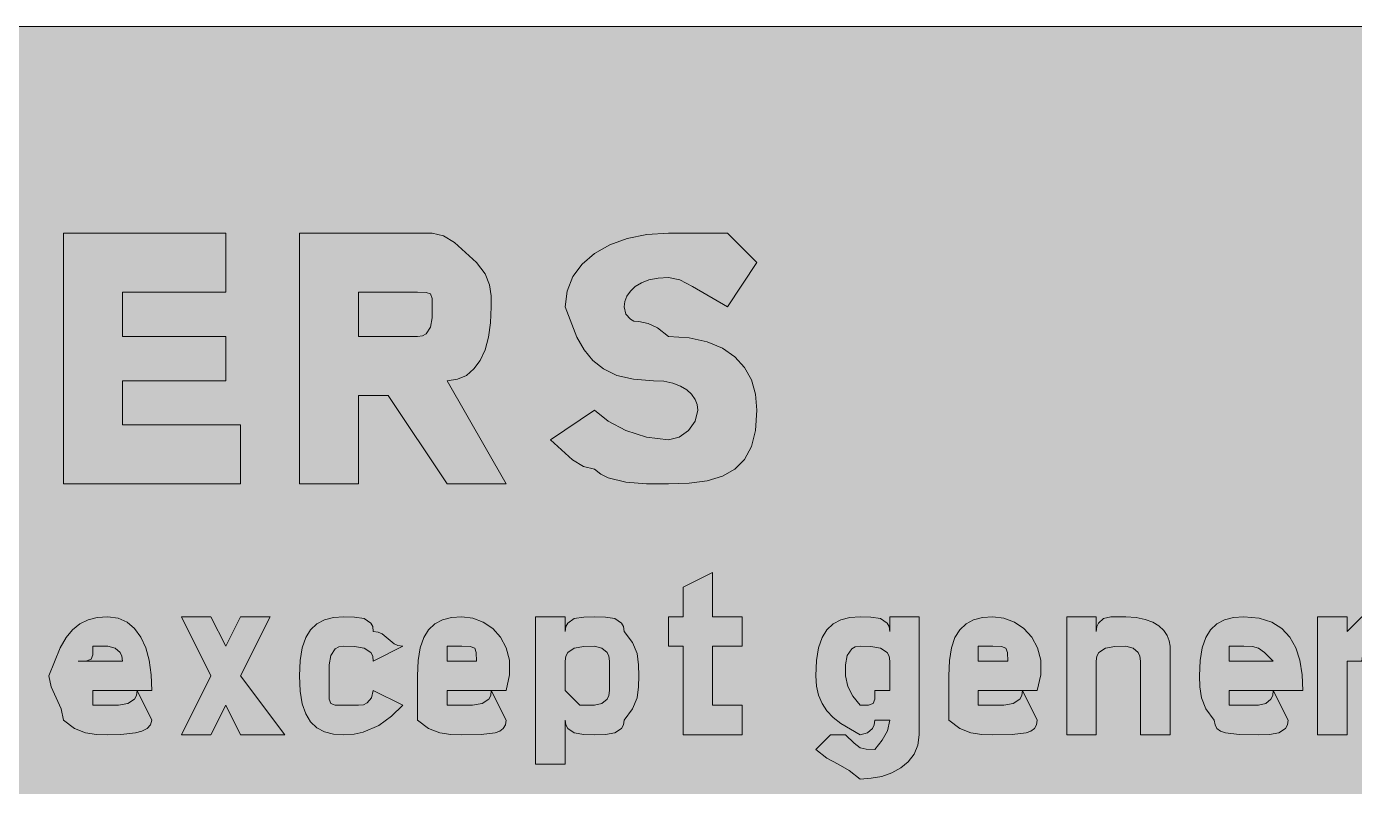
# Model space of a CAD drawing. Header units: metres. Extents: x 9 to 558, y 12 to 260.
# Drawn here: x 345.8 to 453.8, y 198.4 to 260.2 of the extents above; entities that cross this region are included whole.
import ezdxf

# ---------------------------------------------------------------- set-up
doc = ezdxf.new("R2010")
doc.units = ezdxf.units.M
doc.layers.add('FILL_BLACK_000000', color=7, linetype='Continuous', true_color=0x000000)
doc.layers.add('FILL_YELLOW_FFFF00', color=7, linetype='Continuous', true_color=0xffff00)

msp = doc.modelspace()

# ---------------------------------------------------------------- hatches: boundary and pattern name
at = {"layer": 'FILL_BLACK_000000', "true_color": 0x000000}
h = msp.add_hatch(color=7, dxfattribs=at)
h.dxf.hatch_style = 1
h.paths.add_polyline_path([(353.61, 227.76), (363.21, 227.76), (363.21, 222.96), (348.81, 222.96), (348.81, 243.36), (362.01, 243.36), (362.01, 238.56), (353.61, 238.56), (353.61, 234.96), (362.01, 234.96), (362.01, 231.36), (353.61, 231.36), (353.61, 227.76)])
h = msp.add_hatch(color=7, dxfattribs=at)
h.dxf.hatch_style = 1
h.paths.add_polyline_path([(368.01, 222.96), (368.01, 243.36), (378.81, 243.36), (379.71, 243.15), (380.61, 242.61), (382.41, 240.96), (383.1, 240.06), (383.46, 239.16), (383.59, 238.26), (383.61, 237.36), (383.55, 236.07), (383.38, 234.9), (383.1, 233.88), (382.71, 233.01), (382.2, 232.31), (381.58, 231.79), (380.85, 231.47), (380.01, 231.36), (384.81, 222.96), (380.01, 222.96), (375.21, 230.16), (372.81, 230.16), (372.81, 222.96), (368.01, 222.96)])
h.paths.add_polyline_path([(378.01, 235.01), (378.3, 235.17), (378.66, 235.71), (378.79, 236.48), (378.81, 237.36), (378.79, 238.05), (378.66, 238.41), (378.3, 238.54), (377.61, 238.56), (372.81, 238.56), (372.81, 234.96), (377.61, 234.96), (378.01, 235.01)], flags=16)
h = msp.add_hatch(color=7, dxfattribs=at)
h.dxf.hatch_style = 1
h.paths.add_polyline_path([(394.56, 236.76), (394.92, 236.35), (395.21, 236.21), (395.61, 236.16), (396.36, 236.01), (397.13, 235.65), (398.01, 234.96), (399.7, 234.85), (401.16, 234.53), (402.4, 234.01), (403.41, 233.31), (404.2, 232.44), (404.76, 231.42), (405.1, 230.25), (405.21, 228.96), (405.1, 227.32), (404.76, 226), (404.2, 224.95), (403.41, 224.16), (402.4, 223.59), (401.16, 223.22), (399.7, 223.02), (398.01, 222.96), (396.23, 222.98), (394.56, 223.11), (393.12, 223.47), (392.51, 223.76), (392.01, 224.16), (391.11, 224.37), (390.21, 224.91), (388.41, 226.56), (392.01, 228.96), (393.12, 228.08), (394.56, 227.31), (396.23, 226.77), (398.01, 226.56), (398.89, 226.77), (399.66, 227.31), (400.2, 228.08), (400.41, 228.96), (400.35, 229.41), (400.18, 229.84), (399.9, 230.25), (399.51, 230.61), (399, 230.92), (398.38, 231.15), (397.65, 231.31), (396.81, 231.36), (395.17, 231.47), (393.83, 231.79), (392.74, 232.31), (391.86, 233.01), (391.15, 233.88), (390.57, 234.9), (389.61, 237.36), (389.77, 238.65), (390.25, 239.82), (391, 240.84), (392.01, 241.71), (393.24, 242.41), (394.67, 242.93), (396.27, 243.25), (398.01, 243.36), (402.81, 243.36), (405.21, 240.96), (402.81, 237.36), (399.96, 239.01), (398.93, 239.55), (398.01, 239.76), (397.17, 239.71), (396.43, 239.55), (395.82, 239.32), (395.31, 239.01), (394.92, 238.65), (394.63, 238.24), (394.47, 237.81), (394.41, 237.36), (394.56, 236.76)])
h = msp.add_hatch(color=7, dxfattribs=at)
h.dxf.hatch_style = 1
h.paths.add_polyline_path([(404.01, 212.16), (404.01, 209.76), (401.61, 209.76), (401.61, 206.16), (401.61, 204.96), (402.81, 204.96), (404.01, 204.96), (404.01, 202.56), (401.61, 202.56), (399.21, 202.56), (399.21, 204.96), (399.21, 209.76), (398.01, 209.76), (398.01, 212.16), (399.21, 212.16), (399.21, 214.56), (401.61, 215.76), (401.61, 212.16), (404.01, 212.16)])
h = msp.add_hatch(color=7, dxfattribs=at)
h.dxf.hatch_style = 1
h.paths.add_polyline_path([(355.62, 203.07), (355.19, 202.85), (354.66, 202.71), (353.48, 202.58), (352.41, 202.56), (351.51, 202.58), (350.61, 202.71), (349.71, 203.07), (348.81, 203.76), (348.62, 204.66), (348.21, 205.56), (347.8, 206.46), (347.61, 207.36), (348.53, 209.63), (349.02, 210.46), (349.56, 211.11), (350.15, 211.59), (350.82, 211.92), (351.56, 212.1), (352.41, 212.16), (353.25, 212.05), (353.98, 211.73), (354.6, 211.21), (355.11, 210.51), (355.5, 209.64), (355.78, 208.62), (355.95, 207.45), (356.01, 206.16), (354.81, 206.16), (356.01, 203.76), (355.9, 203.36), (355.62, 203.07)])
h.paths.add_polyline_path([(351.21, 206.16), (351.21, 204.96), (352.41, 204.96), (353.29, 204.98), (354.06, 205.11), (354.6, 205.47), (354.76, 205.76), (354.81, 206.16), (351.21, 206.16)], flags=16)
h.paths.add_polyline_path([(353.56, 208.96), (353.42, 209.25), (353.01, 209.61), (352.41, 209.76), (351.21, 209.76), (351.19, 209.07), (351.06, 208.71), (350.7, 208.58), (350.01, 208.56), (353.61, 208.56), (353.56, 208.96)], flags=16)
h = msp.add_hatch(color=7, dxfattribs=at)
h.dxf.hatch_style = 1
h.paths.add_polyline_path([(365.61, 212.16), (363.21, 207.36), (366.81, 202.56), (363.21, 202.56), (362.01, 204.96), (360.81, 202.56), (358.41, 202.56), (360.81, 207.36), (358.41, 212.16), (360.81, 212.16), (362.01, 209.76), (363.21, 212.16), (365.61, 212.16)])
h = msp.add_hatch(color=7, dxfattribs=at)
h.dxf.hatch_style = 1
h.paths.add_polyline_path([(372.49, 212.14), (373.26, 212.01), (373.8, 211.65), (373.96, 211.36), (374.01, 210.96), (374.41, 210.91), (374.72, 210.77), (375.21, 210.36), (375.7, 209.95), (376.01, 209.81), (376.41, 209.76), (374.01, 208.56), (373.96, 208.96), (373.8, 209.25), (373.26, 209.61), (372.49, 209.74), (371.61, 209.76), (371.21, 209.71), (370.92, 209.55), (370.56, 209.01), (370.43, 208.24), (370.41, 207.36), (370.41, 206.16), (370.43, 205.47), (370.56, 205.11), (370.92, 204.98), (371.61, 204.96), (372.81, 204.96), (373.21, 205.01), (373.5, 205.15), (373.86, 205.56), (374.01, 206.16), (376.41, 204.96), (375.49, 204.08), (374.46, 203.31), (373.2, 202.77), (372.46, 202.61), (371.61, 202.56), (370.77, 202.62), (370.03, 202.8), (369.42, 203.13), (368.91, 203.61), (368.52, 204.26), (368.23, 205.09), (368.07, 206.12), (368.01, 207.36), (368.07, 208.6), (368.23, 209.63), (368.52, 210.46), (368.91, 211.11), (369.42, 211.59), (370.03, 211.92), (370.77, 212.1), (371.61, 212.16), (372.49, 212.14)])
h = msp.add_hatch(color=7, dxfattribs=at)
h.dxf.hatch_style = 1
h.paths.add_polyline_path([(384.58, 203.07), (384.3, 202.85), (383.91, 202.71), (382.78, 202.58), (381.21, 202.56), (380.31, 202.58), (379.41, 202.71), (378.51, 203.07), (377.61, 203.76), (377.61, 207.36), (377.67, 208.6), (377.83, 209.63), (378.12, 210.46), (378.51, 211.11), (379.02, 211.59), (379.63, 211.92), (380.37, 212.1), (381.21, 212.16), (382.1, 212.05), (382.95, 211.73), (383.72, 211.21), (384.36, 210.51), (384.83, 209.64), (385.09, 208.62), (385.1, 207.45), (384.81, 206.16), (383.61, 206.16), (384.81, 203.76), (384.75, 203.36), (384.58, 203.07)])
h.paths.add_polyline_path([(380.01, 206.16), (380.01, 204.96), (381.21, 204.96), (382.09, 204.98), (382.86, 205.11), (383.4, 205.47), (383.56, 205.76), (383.61, 206.16), (380.01, 206.16)], flags=16)
h.paths.add_polyline_path([(382.39, 209.25), (382.26, 209.61), (381.9, 209.74), (381.21, 209.76), (380.01, 209.76), (380.01, 208.56), (382.41, 208.56), (382.39, 209.25)], flags=16)
h = msp.add_hatch(color=7, dxfattribs=at)
h.dxf.hatch_style = 1
h.paths.add_polyline_path([(395.46, 205.56), (395.1, 204.66), (394.41, 203.76), (394.36, 203.36), (394.2, 203.07), (393.66, 202.71), (392.89, 202.58), (392.01, 202.56), (391.13, 202.58), (390.36, 202.71), (389.82, 203.07), (389.66, 203.36), (389.61, 203.76), (389.61, 200.16), (387.21, 200.16), (387.21, 212.16), (389.61, 212.16), (389.61, 210.96), (389.66, 211.36), (389.82, 211.65), (390.36, 212.01), (391.13, 212.14), (392.01, 212.16), (392.89, 212.14), (393.66, 212.01), (394.2, 211.65), (394.36, 211.36), (394.41, 210.96), (395.1, 210.06), (395.46, 209.16), (395.59, 208.26), (395.61, 207.36), (395.59, 206.46), (395.46, 205.56)])
h.paths.add_polyline_path([(393.02, 205.47), (393.16, 205.76), (393.21, 206.16), (393.21, 208.56), (393.16, 208.96), (393.02, 209.25), (392.61, 209.61), (392.01, 209.76), (391.13, 209.74), (390.36, 209.61), (389.82, 209.25), (389.66, 208.96), (389.61, 208.56), (389.61, 206.16), (390.81, 204.96), (392.01, 204.96), (392.61, 205.11), (393.02, 205.47)], flags=16)
h = msp.add_hatch(color=7, dxfattribs=at)
h.dxf.hatch_style = 1
h.paths.add_polyline_path([(418, 200.98), (417.52, 200.37), (416.91, 199.86), (416.18, 199.47), (415.37, 199.18), (414.51, 199.02), (413.61, 198.96), (412.71, 199.67), (411.81, 200.16), (410.91, 200.65), (410.01, 201.36), (411.21, 202.56), (412.41, 202.56), (413.12, 201.87), (413.61, 201.51), (414.1, 201.38), (414.81, 201.36), (415.41, 202.11), (415.82, 202.88), (416.01, 203.76), (414.81, 203.76), (414.76, 203.36), (414.62, 203.07), (414.21, 202.71), (413.61, 202.56), (412.03, 203.48), (411.42, 203.97), (410.91, 204.51), (410.52, 205.1), (410.23, 205.77), (410.07, 206.51), (410.01, 207.36), (410.07, 208.6), (410.23, 209.63), (410.52, 210.46), (410.91, 211.11), (411.42, 211.59), (412.03, 211.92), (412.77, 212.1), (413.61, 212.16), (414.49, 212.14), (415.26, 212.01), (415.8, 211.65), (415.96, 211.36), (416.01, 210.96), (416.01, 212.16), (418.41, 212.16), (418.41, 202.56), (418.3, 201.72), (418, 200.98)])
h.paths.add_polyline_path([(415.8, 209.25), (415.26, 209.61), (414.49, 209.74), (413.61, 209.76), (413.21, 209.71), (412.92, 209.55), (412.56, 209.01), (412.43, 208.24), (412.41, 207.36), (412.6, 206.48), (413.01, 205.71), (413.61, 204.96), (414.3, 204.98), (414.66, 205.11), (414.79, 205.47), (414.81, 206.16), (416.01, 206.16), (416.01, 208.56), (415.96, 208.96), (415.8, 209.25)], flags=16)
h = msp.add_hatch(color=7, dxfattribs=at)
h.dxf.hatch_style = 1
h.paths.add_polyline_path([(427.78, 203.07), (427.5, 202.85), (427.11, 202.71), (425.98, 202.58), (424.41, 202.56), (423.51, 202.58), (422.61, 202.71), (421.71, 203.07), (420.81, 203.76), (420.81, 207.36), (420.87, 208.6), (421.03, 209.63), (421.32, 210.46), (421.71, 211.11), (422.22, 211.59), (422.83, 211.92), (423.57, 212.1), (424.41, 212.16), (425.3, 212.05), (426.15, 211.73), (426.92, 211.21), (427.56, 210.51), (428.03, 209.64), (428.29, 208.62), (428.3, 207.45), (428.01, 206.16), (426.81, 206.16), (428.01, 203.76), (427.95, 203.36), (427.78, 203.07)])
h.paths.add_polyline_path([(423.21, 206.16), (423.21, 204.96), (424.41, 204.96), (425.29, 204.98), (426.06, 205.11), (426.6, 205.47), (426.76, 205.76), (426.81, 206.16), (423.21, 206.16)], flags=16)
h.paths.add_polyline_path([(425.61, 208.56), (425.59, 209.25), (425.46, 209.61), (425.1, 209.74), (424.41, 209.76), (423.21, 209.76), (423.21, 208.56), (425.61, 208.56)], flags=16)
h = msp.add_hatch(color=7, dxfattribs=at)
h.dxf.hatch_style = 1
h.paths.add_polyline_path([(436.41, 202.56), (436.41, 208.56), (436.36, 208.96), (436.22, 209.25), (435.81, 209.61), (435.21, 209.76), (434.33, 209.74), (433.56, 209.61), (433.02, 209.25), (432.86, 208.96), (432.81, 208.56), (432.81, 202.56), (430.41, 202.56), (430.41, 212.16), (432.81, 212.16), (432.81, 210.96), (432.86, 211.36), (433, 211.65), (433.41, 212.01), (434.01, 212.16), (435.21, 212.16), (436.05, 212.11), (436.78, 211.95), (437.4, 211.72), (437.91, 211.41), (438.3, 211.05), (438.58, 210.64), (438.75, 210.21), (438.81, 209.76), (438.81, 208.56), (438.81, 202.56), (436.41, 202.56)])
h = msp.add_hatch(color=7, dxfattribs=at)
h.dxf.hatch_style = 1
h.paths.add_polyline_path([(448.2, 203.07), (447.66, 202.71), (446.89, 202.58), (446.01, 202.56), (444.43, 202.58), (443.31, 202.71), (442.92, 202.85), (442.63, 203.07), (442.47, 203.36), (442.41, 203.76), (441.72, 204.66), (441.36, 205.56), (441.23, 206.46), (441.21, 207.36), (441.27, 208.6), (441.43, 209.63), (441.72, 210.46), (442.11, 211.11), (442.62, 211.59), (443.23, 211.92), (443.97, 212.1), (444.81, 212.16), (446.05, 212.05), (447.08, 211.73), (447.91, 211.21), (448.56, 210.51), (449.04, 209.64), (449.37, 208.62), (449.55, 207.45), (449.61, 206.16), (447.21, 206.16), (448.41, 203.76), (448.36, 203.36), (448.2, 203.07)])
h.paths.add_polyline_path([(443.61, 206.16), (443.61, 204.96), (446.01, 204.96), (446.61, 205.11), (447.02, 205.47), (447.16, 205.76), (447.21, 206.16), (443.61, 206.16)], flags=16)
h.paths.add_polyline_path([(446.5, 209.25), (446.01, 209.61), (445.52, 209.74), (444.81, 209.76), (443.61, 209.76), (443.61, 208.56), (447.21, 208.56), (446.5, 209.25)], flags=16)
h = msp.add_hatch(color=7, dxfattribs=at)
h.dxf.hatch_style = 1
h.paths.add_polyline_path([(450.81, 212.16), (453.21, 212.16), (453.21, 210.96), (454.41, 212.16), (456.81, 212.16), (456.81, 209.76), (455.93, 209.74), (455.16, 209.61), (454.62, 209.25), (454.46, 208.96), (454.41, 208.56), (453.21, 208.56), (453.21, 202.56), (450.81, 202.56), (450.81, 212.16)])
at = {"layer": 'FILL_YELLOW_FFFF00', "true_color": 0xffff00}
h = msp.add_hatch(color=7, dxfattribs=at)
h.dxf.hatch_style = 1
h.paths.add_polyline_path([(551.26, 260.11), (552.02, 259.95), (553.41, 259.41), (556.41, 257.76), (556.81, 257.26), (557.1, 256.67), (557.46, 255.36), (557.61, 252.96), (557.61, 18.96), (557.61, 16.56), (557.56, 16.16), (557.42, 15.85), (557.01, 15.36), (556.6, 14.87), (556.46, 14.56), (556.41, 14.16), (553.41, 12.51), (552.02, 11.97), (551.26, 11.81), (550.41, 11.76), (16.41, 11.76), (15.53, 11.78), (14.76, 11.91), (14.22, 12.27), (14.06, 12.56), (14.01, 12.96), (13.13, 12.98), (12.36, 13.11), (11.82, 13.47), (11.66, 13.76), (11.61, 14.16), (10.82, 14.66), (10.22, 15.25), (9.8, 15.89), (9.51, 16.56), (9.25, 17.87), (9.21, 18.96), (9.21, 252.96), (9.21, 255.36), (9.92, 256.24), (10.41, 257.01), (10.9, 257.55), (11.21, 257.71), (11.61, 257.76), (11.66, 258.16), (11.82, 258.47), (12.36, 258.96), (13.13, 259.45), (14.01, 260.16), (16.41, 260.16), (550.41, 260.16), (551.26, 260.11)])

# ---------------------------------------------------------------- linework, layer by layer
at = {"layer": 'FILL_BLACK_000000', "lineweight": 0, "true_color": 0x000000}
for points in [[(353.61, 227.76), (363.21, 227.76), (363.21, 222.96), (348.81, 222.96), (348.81, 243.36), (362.01, 243.36), (362.01, 238.56), (353.61, 238.56), (353.61, 234.96), (362.01, 234.96), (362.01, 231.36), (353.61, 231.36)], [(368.01, 222.96), (368.01, 243.36), (378.81, 243.36), (379.71, 243.15), (380.61, 242.61), (382.41, 240.96), (383.1, 240.06), (383.46, 239.16), (383.59, 238.26), (383.61, 237.36), (383.55, 236.07), (383.38, 234.9), (383.1, 233.88), (382.71, 233.01), (382.2, 232.31), (381.58, 231.79), (380.85, 231.47), (380.01, 231.36), (384.81, 222.96), (380.01, 222.96), (375.21, 230.16), (372.81, 230.16), (372.81, 222.96)], [(394.56, 236.76), (394.92, 236.35), (395.21, 236.21), (395.61, 236.16), (396.36, 236.01), (397.13, 235.65), (398.01, 234.96), (399.7, 234.85), (401.16, 234.53), (402.4, 234.01), (403.41, 233.31), (404.2, 232.44), (404.76, 231.42), (405.1, 230.25), (405.21, 228.96), (405.1, 227.32), (404.76, 226), (404.2, 224.95), (403.41, 224.16), (402.4, 223.59), (401.16, 223.22), (399.7, 223.02), (398.01, 222.96), (396.23, 222.98), (394.56, 223.11), (393.12, 223.47), (392.51, 223.76), (392.01, 224.16), (391.11, 224.37), (390.21, 224.91), (388.41, 226.56), (392.01, 228.96), (393.12, 228.08), (394.56, 227.31), (396.23, 226.77), (398.01, 226.56), (398.89, 226.77), (399.66, 227.31), (400.2, 228.08), (400.41, 228.96), (400.35, 229.41), (400.18, 229.84), (399.9, 230.25), (399.51, 230.61), (399, 230.92), (398.38, 231.15), (397.65, 231.31), (396.81, 231.36), (395.17, 231.47), (393.83, 231.79), (392.74, 232.31), (391.86, 233.01), (391.15, 233.88), (390.57, 234.9), (389.61, 237.36), (389.77, 238.65), (390.25, 239.82), (391, 240.84), (392.01, 241.71), (393.24, 242.41), (394.67, 242.93), (396.27, 243.25), (398.01, 243.36), (402.81, 243.36), (405.21, 240.96), (402.81, 237.36), (399.96, 239.01), (398.93, 239.55), (398.01, 239.76), (397.17, 239.71), (396.43, 239.55), (395.82, 239.32), (395.31, 239.01), (394.92, 238.65), (394.63, 238.24), (394.47, 237.81), (394.41, 237.36)], [(378.01, 235.01), (378.3, 235.17), (378.66, 235.71), (378.79, 236.48), (378.81, 237.36), (378.79, 238.05), (378.66, 238.41), (378.3, 238.54), (377.61, 238.56), (372.81, 238.56), (372.81, 234.96), (377.61, 234.96)], [(404.01, 212.16), (404.01, 209.76), (401.61, 209.76), (401.61, 206.16), (401.61, 204.96), (402.81, 204.96), (404.01, 204.96), (404.01, 202.56), (401.61, 202.56), (399.21, 202.56), (399.21, 204.96), (399.21, 209.76), (398.01, 209.76), (398.01, 212.16), (399.21, 212.16), (399.21, 214.56), (401.61, 215.76), (401.61, 212.16)], [(355.62, 203.07), (355.19, 202.85), (354.66, 202.71), (353.48, 202.58), (352.41, 202.56), (351.51, 202.58), (350.61, 202.71), (349.71, 203.07), (348.81, 203.76), (348.62, 204.66), (348.21, 205.56), (347.8, 206.46), (347.61, 207.36), (348.53, 209.63), (349.02, 210.46), (349.56, 211.11), (350.15, 211.59), (350.82, 211.92), (351.56, 212.1), (352.41, 212.16), (353.25, 212.05), (353.98, 211.73), (354.6, 211.21), (355.11, 210.51), (355.5, 209.64), (355.78, 208.62), (355.95, 207.45), (356.01, 206.16), (354.81, 206.16), (356.01, 203.76), (355.9, 203.36)], [(365.61, 212.16), (363.21, 207.36), (366.81, 202.56), (363.21, 202.56), (362.01, 204.96), (360.81, 202.56), (358.41, 202.56), (360.81, 207.36), (358.41, 212.16), (360.81, 212.16), (362.01, 209.76), (363.21, 212.16)], [(372.49, 212.14), (373.26, 212.01), (373.8, 211.65), (373.96, 211.36), (374.01, 210.96), (374.41, 210.91), (374.72, 210.77), (375.21, 210.36), (375.7, 209.95), (376.01, 209.81), (376.41, 209.76), (374.01, 208.56), (373.96, 208.96), (373.8, 209.25), (373.26, 209.61), (372.49, 209.74), (371.61, 209.76), (371.21, 209.71), (370.92, 209.55), (370.56, 209.01), (370.43, 208.24), (370.41, 207.36), (370.41, 206.16), (370.43, 205.47), (370.56, 205.11), (370.92, 204.98), (371.61, 204.96), (372.81, 204.96), (373.21, 205.01), (373.5, 205.15), (373.86, 205.56), (374.01, 206.16), (376.41, 204.96), (375.49, 204.08), (374.46, 203.31), (373.2, 202.77), (372.46, 202.61), (371.61, 202.56), (370.77, 202.62), (370.03, 202.8), (369.42, 203.13), (368.91, 203.61), (368.52, 204.26), (368.23, 205.09), (368.07, 206.12), (368.01, 207.36), (368.07, 208.6), (368.23, 209.63), (368.52, 210.46), (368.91, 211.11), (369.42, 211.59), (370.03, 211.92), (370.77, 212.1), (371.61, 212.16)], [(384.58, 203.07), (384.3, 202.85), (383.91, 202.71), (382.78, 202.58), (381.21, 202.56), (380.31, 202.58), (379.41, 202.71), (378.51, 203.07), (377.61, 203.76), (377.61, 207.36), (377.67, 208.6), (377.83, 209.63), (378.12, 210.46), (378.51, 211.11), (379.02, 211.59), (379.63, 211.92), (380.37, 212.1), (381.21, 212.16), (382.1, 212.05), (382.95, 211.73), (383.72, 211.21), (384.36, 210.51), (384.83, 209.64), (385.09, 208.62), (385.1, 207.45), (384.81, 206.16), (383.61, 206.16), (384.81, 203.76), (384.75, 203.36)], [(395.46, 205.56), (395.1, 204.66), (394.41, 203.76), (394.36, 203.36), (394.2, 203.07), (393.66, 202.71), (392.89, 202.58), (392.01, 202.56), (391.13, 202.58), (390.36, 202.71), (389.82, 203.07), (389.66, 203.36), (389.61, 203.76), (389.61, 200.16), (387.21, 200.16), (387.21, 212.16), (389.61, 212.16), (389.61, 210.96), (389.66, 211.36), (389.82, 211.65), (390.36, 212.01), (391.13, 212.14), (392.01, 212.16), (392.89, 212.14), (393.66, 212.01), (394.2, 211.65), (394.36, 211.36), (394.41, 210.96), (395.1, 210.06), (395.46, 209.16), (395.59, 208.26), (395.61, 207.36), (395.59, 206.46)], [(418, 200.98), (417.52, 200.37), (416.91, 199.86), (416.18, 199.47), (415.37, 199.18), (414.51, 199.02), (413.61, 198.96), (412.71, 199.67), (411.81, 200.16), (410.91, 200.65), (410.01, 201.36), (411.21, 202.56), (412.41, 202.56), (413.12, 201.87), (413.61, 201.51), (414.1, 201.38), (414.81, 201.36), (415.41, 202.11), (415.82, 202.88), (416.01, 203.76), (414.81, 203.76), (414.76, 203.36), (414.62, 203.07), (414.21, 202.71), (413.61, 202.56), (412.03, 203.48), (411.42, 203.97), (410.91, 204.51), (410.52, 205.1), (410.23, 205.77), (410.07, 206.51), (410.01, 207.36), (410.07, 208.6), (410.23, 209.63), (410.52, 210.46), (410.91, 211.11), (411.42, 211.59), (412.03, 211.92), (412.77, 212.1), (413.61, 212.16), (414.49, 212.14), (415.26, 212.01), (415.8, 211.65), (415.96, 211.36), (416.01, 210.96), (416.01, 212.16), (418.41, 212.16), (418.41, 202.56), (418.3, 201.72)], [(427.78, 203.07), (427.5, 202.85), (427.11, 202.71), (425.98, 202.58), (424.41, 202.56), (423.51, 202.58), (422.61, 202.71), (421.71, 203.07), (420.81, 203.76), (420.81, 207.36), (420.87, 208.6), (421.03, 209.63), (421.32, 210.46), (421.71, 211.11), (422.22, 211.59), (422.83, 211.92), (423.57, 212.1), (424.41, 212.16), (425.3, 212.05), (426.15, 211.73), (426.92, 211.21), (427.56, 210.51), (428.03, 209.64), (428.29, 208.62), (428.3, 207.45), (428.01, 206.16), (426.81, 206.16), (428.01, 203.76), (427.95, 203.36)], [(436.41, 202.56), (436.41, 208.56), (436.36, 208.96), (436.22, 209.25), (435.81, 209.61), (435.21, 209.76), (434.33, 209.74), (433.56, 209.61), (433.02, 209.25), (432.86, 208.96), (432.81, 208.56), (432.81, 202.56), (430.41, 202.56), (430.41, 212.16), (432.81, 212.16), (432.81, 210.96), (432.86, 211.36), (433, 211.65), (433.41, 212.01), (434.01, 212.16), (435.21, 212.16), (436.05, 212.11), (436.78, 211.95), (437.4, 211.72), (437.91, 211.41), (438.3, 211.05), (438.58, 210.64), (438.75, 210.21), (438.81, 209.76), (438.81, 208.56), (438.81, 202.56)], [(448.2, 203.07), (447.66, 202.71), (446.89, 202.58), (446.01, 202.56), (444.43, 202.58), (443.31, 202.71), (442.92, 202.85), (442.63, 203.07), (442.47, 203.36), (442.41, 203.76), (441.72, 204.66), (441.36, 205.56), (441.23, 206.46), (441.21, 207.36), (441.27, 208.6), (441.43, 209.63), (441.72, 210.46), (442.11, 211.11), (442.62, 211.59), (443.23, 211.92), (443.97, 212.1), (444.81, 212.16), (446.05, 212.05), (447.08, 211.73), (447.91, 211.21), (448.56, 210.51), (449.04, 209.64), (449.37, 208.62), (449.55, 207.45), (449.61, 206.16), (447.21, 206.16), (448.41, 203.76), (448.36, 203.36)], [(450.81, 212.16), (453.21, 212.16), (453.21, 210.96), (454.41, 212.16), (456.81, 212.16), (456.81, 209.76), (455.93, 209.74), (455.16, 209.61), (454.62, 209.25), (454.46, 208.96), (454.41, 208.56), (453.21, 208.56), (453.21, 202.56), (450.81, 202.56)], [(353.56, 208.96), (353.42, 209.25), (353.01, 209.61), (352.41, 209.76), (351.21, 209.76), (351.19, 209.07), (351.06, 208.71), (350.7, 208.58), (350.01, 208.56), (353.61, 208.56)], [(382.39, 209.25), (382.26, 209.61), (381.9, 209.74), (381.21, 209.76), (380.01, 209.76), (380.01, 208.56), (382.41, 208.56)], [(393.02, 205.47), (393.16, 205.76), (393.21, 206.16), (393.21, 208.56), (393.16, 208.96), (393.02, 209.25), (392.61, 209.61), (392.01, 209.76), (391.13, 209.74), (390.36, 209.61), (389.82, 209.25), (389.66, 208.96), (389.61, 208.56), (389.61, 206.16), (390.81, 204.96), (392.01, 204.96), (392.61, 205.11)], [(415.8, 209.25), (415.26, 209.61), (414.49, 209.74), (413.61, 209.76), (413.21, 209.71), (412.92, 209.55), (412.56, 209.01), (412.43, 208.24), (412.41, 207.36), (412.6, 206.48), (413.01, 205.71), (413.61, 204.96), (414.3, 204.98), (414.66, 205.11), (414.79, 205.47), (414.81, 206.16), (416.01, 206.16), (416.01, 208.56), (415.96, 208.96)], [(425.61, 208.56), (425.59, 209.25), (425.46, 209.61), (425.1, 209.74), (424.41, 209.76), (423.21, 209.76), (423.21, 208.56)], [(446.5, 209.25), (446.01, 209.61), (445.52, 209.74), (444.81, 209.76), (443.61, 209.76), (443.61, 208.56), (447.21, 208.56)], [(351.21, 206.16), (351.21, 204.96), (352.41, 204.96), (353.29, 204.98), (354.06, 205.11), (354.6, 205.47), (354.76, 205.76), (354.81, 206.16)], [(380.01, 206.16), (380.01, 204.96), (381.21, 204.96), (382.09, 204.98), (382.86, 205.11), (383.4, 205.47), (383.56, 205.76), (383.61, 206.16)], [(423.21, 206.16), (423.21, 204.96), (424.41, 204.96), (425.29, 204.98), (426.06, 205.11), (426.6, 205.47), (426.76, 205.76), (426.81, 206.16)], [(443.61, 206.16), (443.61, 204.96), (446.01, 204.96), (446.61, 205.11), (447.02, 205.47), (447.16, 205.76), (447.21, 206.16)]]:
    msp.add_lwpolyline(points, close=True, dxfattribs=at)
at = {"layer": 'FILL_YELLOW_FFFF00', "lineweight": 0, "true_color": 0xffff00}
msp.add_lwpolyline([(16.41, 260.16), (550.41, 260.16), (551.26, 260.11), (552.02, 259.95), (553.41, 259.41), (556.41, 257.76), (556.81, 257.26), (557.1, 256.67), (557.46, 255.36), (557.61, 252.96), (557.61, 18.96), (557.61, 16.56), (557.56, 16.16), (557.42, 15.85), (557.01, 15.36), (556.6, 14.87), (556.46, 14.56), (556.41, 14.16), (553.41, 12.51), (552.02, 11.97), (551.26, 11.81), (550.41, 11.76), (16.41, 11.76)], dxfattribs=at)

doc.saveas('drawing.dxf')
